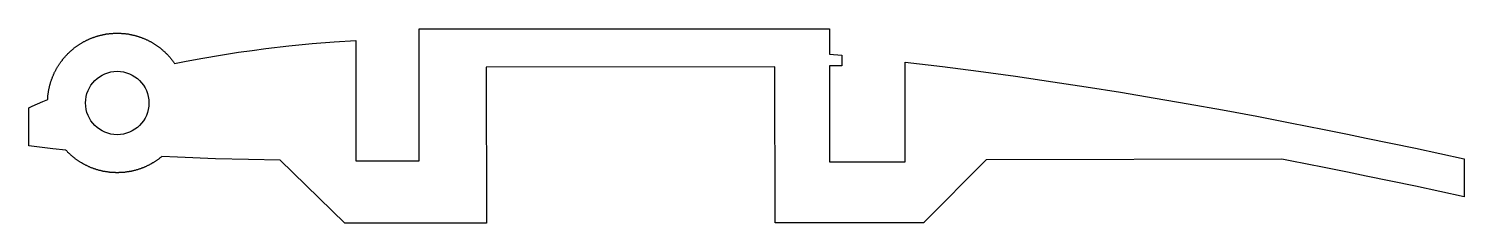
# Model space of a CAD drawing. Header units: millimetres. Extents: x 0 to 113, y 0 to 15.
import ezdxf

# ---------------------------------------------------------------- set-up
doc = ezdxf.new("R2010")
doc.units = ezdxf.units.MM
doc.layers.add('CUT', color=7, linetype='Continuous')

msp = doc.modelspace()

# ---------------------------------------------------------------- linework, layer by layer
at = {"layer": 'CUT'}
msp.add_lwpolyline([(104.18, 7.02), (105.65, 6.72), (109.55, 5.91), (113.39, 5.07), (113.39, 2.07), (109.55, 2.91), (105.65, 3.72), (104.18, 4.02), (102.33, 4.39), (99.64, 4.92), (98.99, 5.05), (75.64, 5.01), (70.7, 0.05), (70.7, 0.04), (58.95, 0.03), (58.94, 12.33), (36.14, 12.31), (36.15, 0.01), (24.97, 0), (19.87, 4.97), (17.36, 5.02), (14.75, 5.09), (11.74, 5.2), (10.51, 5.26), (10.49, 5.24), (10.45, 5.21), (10.41, 5.18), (10.38, 5.15), (10.34, 5.12), (10.3, 5.09), (10.26, 5.06), (10.22, 5.03), (10.18, 5.01), (10.14, 4.98), (10.1, 4.95), (10.06, 4.92), (10.02, 4.9), (9.98, 4.87), (9.94, 4.85), (9.9, 4.82), (9.86, 4.79), (9.82, 4.77), (9.78, 4.75), (9.74, 4.72), (9.7, 4.7), (9.66, 4.67), (9.61, 4.65), (9.57, 4.63), (9.53, 4.61), (9.49, 4.58), (9.44, 4.56), (9.4, 4.54), (9.36, 4.52), (9.31, 4.5), (9.27, 4.48), (9.23, 4.46), (9.18, 4.44), (9.14, 4.42), (9.09, 4.4), (9.05, 4.38), (9, 4.37), (8.96, 4.35), (8.92, 4.33), (8.87, 4.32), (8.83, 4.3), (8.78, 4.28), (8.73, 4.27), (8.69, 4.25), (8.64, 4.24), (8.6, 4.22), (8.55, 4.21), (8.51, 4.2), (8.46, 4.18), (8.41, 4.17), (8.37, 4.16), (8.32, 4.15), (8.27, 4.14), (8.23, 4.12), (8.18, 4.11), (8.13, 4.1), (8.09, 4.09), (8.04, 4.09), (7.99, 4.08), (7.94, 4.07), (7.9, 4.06), (7.85, 4.05), (7.8, 4.04), (7.75, 4.04), (7.71, 4.03), (7.66, 4.02), (7.61, 4.02), (7.56, 4.01), (7.52, 4.01), (7.47, 4), (7.42, 4), (7.37, 4), (7.32, 3.99), (7.28, 3.99), (7.23, 3.99), (7.18, 3.99), (7.13, 3.99), (7.09, 3.98), (7.04, 3.98), (6.99, 3.98), (6.94, 3.98), (6.89, 3.98), (6.85, 3.99), (6.8, 3.99), (6.75, 3.99), (6.7, 3.99), (6.65, 3.99), (6.61, 4), (6.56, 4), (6.51, 4), (6.46, 4.01), (6.41, 4.01), (6.37, 4.02), (6.32, 4.02), (6.27, 4.03), (6.22, 4.04), (6.18, 4.04), (6.13, 4.05), (6.08, 4.06), (6.03, 4.07), (5.99, 4.08), (5.94, 4.09), (5.89, 4.09), (5.85, 4.1), (5.8, 4.11), (5.75, 4.12), (5.71, 4.14), (5.66, 4.15), (5.61, 4.16), (5.57, 4.17), (5.52, 4.18), (5.47, 4.2), (5.43, 4.21), (5.38, 4.22), (5.34, 4.24), (5.29, 4.25), (5.24, 4.27), (5.2, 4.28), (5.15, 4.3), (5.11, 4.32), (5.06, 4.33), (5.02, 4.35), (4.97, 4.37), (4.93, 4.38), (4.88, 4.4), (4.84, 4.42), (4.8, 4.44), (4.75, 4.46), (4.71, 4.48), (4.66, 4.5), (4.62, 4.52), (4.58, 4.54), (4.54, 4.56), (4.49, 4.58), (4.45, 4.61), (4.41, 4.63), (4.36, 4.65), (4.32, 4.67), (4.28, 4.7), (4.24, 4.72), (4.2, 4.75), (4.16, 4.77), (4.12, 4.79), (4.07, 4.82), (4.03, 4.85), (3.99, 4.87), (3.95, 4.9), (3.91, 4.92), (3.87, 4.95), (3.83, 4.98), (3.8, 5.01), (3.76, 5.03), (3.72, 5.06), (3.68, 5.09), (3.64, 5.12), (3.6, 5.15), (3.57, 5.18), (3.53, 5.21), (3.49, 5.24), (3.45, 5.27), (3.42, 5.3), (3.38, 5.33), (3.34, 5.36), (3.31, 5.4), (3.27, 5.43), (3.24, 5.46), (3.2, 5.49), (3.17, 5.53), (3.13, 5.56), (3.1, 5.59), (3.07, 5.63), (3.03, 5.66), (3, 5.7), (2.97, 5.73), (2.93, 5.77), (1.91, 5.86), (1.05, 5.96), (0.21, 6.07), (0, 6.1), (0, 9.1), (0.27, 9.23), (1.11, 9.6), (1.5, 9.76), (1.5, 9.77), (1.5, 9.82), (1.5, 9.87), (1.51, 9.92), (1.51, 9.96), (1.51, 10.01), (1.52, 10.06), (1.52, 10.11), (1.53, 10.15), (1.54, 10.2), (1.54, 10.25), (1.55, 10.3), (1.56, 10.34), (1.56, 10.39), (1.57, 10.44), (1.58, 10.49), (1.59, 10.53), (1.6, 10.58), (1.61, 10.63), (1.62, 10.67), (1.63, 10.72), (1.64, 10.77), (1.65, 10.81), (1.66, 10.86), (1.68, 10.91), (1.69, 10.95), (1.7, 11), (1.72, 11.05), (1.73, 11.09), (1.74, 11.14), (1.76, 11.18), (1.77, 11.23), (1.79, 11.27), (1.8, 11.32), (1.82, 11.37), (1.84, 11.41), (1.85, 11.46), (1.87, 11.5), (1.89, 11.54), (1.91, 11.59), (1.93, 11.63), (1.95, 11.68), (1.96, 11.72), (1.98, 11.76), (2, 11.81), (2.02, 11.85), (2.05, 11.9), (2.07, 11.94), (2.09, 11.98), (2.11, 12.02), (2.13, 12.07), (2.16, 12.11), (2.18, 12.15), (2.2, 12.19), (2.23, 12.23), (2.25, 12.28), (2.27, 12.32), (2.3, 12.36), (2.32, 12.4), (2.35, 12.44), (2.38, 12.48), (2.4, 12.52), (2.43, 12.56), (2.46, 12.6), (2.48, 12.64), (2.51, 12.68), (2.54, 12.72), (2.57, 12.76), (2.6, 12.79), (2.63, 12.83), (2.66, 12.87), (2.68, 12.91), (2.71, 12.95), (2.75, 12.98), (2.78, 13.02), (2.81, 13.06), (2.84, 13.09), (2.87, 13.13), (2.9, 13.16), (2.93, 13.2), (2.97, 13.23), (3, 13.27), (3.03, 13.3), (3.07, 13.34), (3.1, 13.37), (3.13, 13.41), (3.17, 13.44), (3.2, 13.47), (3.24, 13.51), (3.27, 13.54), (3.31, 13.57), (3.34, 13.6), (3.38, 13.63), (3.42, 13.67), (3.45, 13.7), (3.49, 13.73), (3.53, 13.76), (3.57, 13.79), (3.6, 13.82), (3.64, 13.85), (3.68, 13.88), (3.72, 13.91), (3.76, 13.93), (3.8, 13.96), (3.83, 13.99), (3.87, 14.02), (3.91, 14.04), (3.95, 14.07), (3.99, 14.1), (4.03, 14.12), (4.07, 14.15), (4.12, 14.17), (4.16, 14.2), (4.2, 14.22), (4.24, 14.25), (4.28, 14.27), (4.32, 14.29), (4.36, 14.32), (4.41, 14.34), (4.45, 14.36), (4.49, 14.38), (4.54, 14.41), (4.58, 14.43), (4.62, 14.45), (4.66, 14.47), (4.71, 14.49), (4.75, 14.51), (4.8, 14.53), (4.84, 14.55), (4.88, 14.57), (4.93, 14.58), (4.97, 14.6), (5.02, 14.62), (5.06, 14.64), (5.11, 14.65), (5.15, 14.67), (5.2, 14.68), (5.24, 14.7), (5.29, 14.71), (5.34, 14.73), (5.38, 14.74), (5.43, 14.76), (5.47, 14.77), (5.52, 14.78), (5.57, 14.8), (5.61, 14.81), (5.66, 14.82), (5.71, 14.83), (5.75, 14.84), (5.8, 14.85), (5.85, 14.86), (5.89, 14.87), (5.94, 14.88), (5.99, 14.89), (6.03, 14.9), (6.08, 14.91), (6.13, 14.92), (6.18, 14.92), (6.22, 14.93), (6.27, 14.94), (6.32, 14.94), (6.37, 14.95), (6.41, 14.95), (6.46, 14.96), (6.51, 14.96), (6.56, 14.97), (6.61, 14.97), (6.65, 14.97), (6.7, 14.98), (6.75, 14.98), (6.8, 14.98), (6.85, 14.98), (6.89, 14.98), (6.94, 14.98), (6.99, 14.98), (7.04, 14.98), (7.09, 14.98), (7.13, 14.98), (7.18, 14.98), (7.23, 14.98), (7.28, 14.98), (7.32, 14.97), (7.37, 14.97), (7.42, 14.97), (7.47, 14.96), (7.52, 14.96), (7.56, 14.95), (7.61, 14.95), (7.66, 14.94), (7.71, 14.94), (7.75, 14.93), (7.8, 14.92), (7.85, 14.92), (7.9, 14.91), (7.94, 14.9), (7.99, 14.89), (8.04, 14.88), (8.09, 14.87), (8.13, 14.86), (8.18, 14.85), (8.23, 14.84), (8.27, 14.83), (8.32, 14.82), (8.37, 14.81), (8.41, 14.8), (8.46, 14.78), (8.51, 14.77), (8.55, 14.76), (8.6, 14.74), (8.64, 14.73), (8.69, 14.71), (8.73, 14.7), (8.78, 14.68), (8.83, 14.67), (8.87, 14.65), (8.92, 14.64), (8.96, 14.62), (9, 14.6), (9.05, 14.58), (9.09, 14.57), (9.14, 14.55), (9.18, 14.53), (9.23, 14.51), (9.27, 14.49), (9.31, 14.47), (9.36, 14.45), (9.4, 14.43), (9.44, 14.41), (9.49, 14.38), (9.53, 14.36), (9.57, 14.34), (9.61, 14.32), (9.66, 14.29), (9.7, 14.27), (9.74, 14.25), (9.78, 14.22), (9.82, 14.2), (9.86, 14.17), (9.9, 14.15), (9.94, 14.12), (9.98, 14.1), (10.02, 14.07), (10.06, 14.04), (10.1, 14.02), (10.14, 13.99), (10.18, 13.96), (10.22, 13.93), (10.26, 13.91), (10.3, 13.88), (10.34, 13.85), (10.38, 13.82), (10.41, 13.79), (10.45, 13.76), (10.49, 13.73), (10.52, 13.7), (10.56, 13.67), (10.6, 13.63), (10.63, 13.6), (10.67, 13.57), (10.7, 13.54), (10.74, 13.51), (10.78, 13.47), (10.81, 13.44), (10.84, 13.41), (10.88, 13.37), (10.91, 13.34), (10.95, 13.3), (10.98, 13.27), (11.01, 13.23), (11.04, 13.2), (11.08, 13.16), (11.11, 13.13), (11.14, 13.09), (11.17, 13.06), (11.2, 13.02), (11.23, 12.98), (11.26, 12.95), (11.29, 12.91), (11.32, 12.87), (11.35, 12.83), (11.38, 12.79), (11.41, 12.76), (11.44, 12.72), (11.47, 12.68), (11.49, 12.64), (11.52, 12.6), (11.52, 12.6), (12.43, 12.78), (13.76, 13.02), (15.14, 13.26), (16.57, 13.48), (17.64, 13.63), (18.72, 13.78), (20.55, 13.99), (22.38, 14.17), (24.12, 14.3), (25.84, 14.41), (25.84, 4.91), (30.84, 4.92), (30.84, 14.59), (30.84, 14.59), (30.84, 15.33), (63.24, 15.33), (63.24, 13.34), (64.24, 13.24), (64.24, 12.4), (63.24, 12.4), (63.24, 12.33), (63.24, 12.33), (63.24, 4.84), (69.24, 4.85), (69.24, 12.71), (72.17, 12.36), (75.02, 11.99), (77.95, 11.59), (80.9, 11.16), (83.53, 10.76), (86.25, 10.33), (88.97, 9.87), (91.59, 9.42), (94.29, 8.93), (97, 8.43), (99.64, 7.92), (102.33, 7.39)], close=True, dxfattribs=at)
msp.add_circle((6.99, 9.48), 2.5, dxfattribs=at)

doc.saveas('drawing.dxf')
